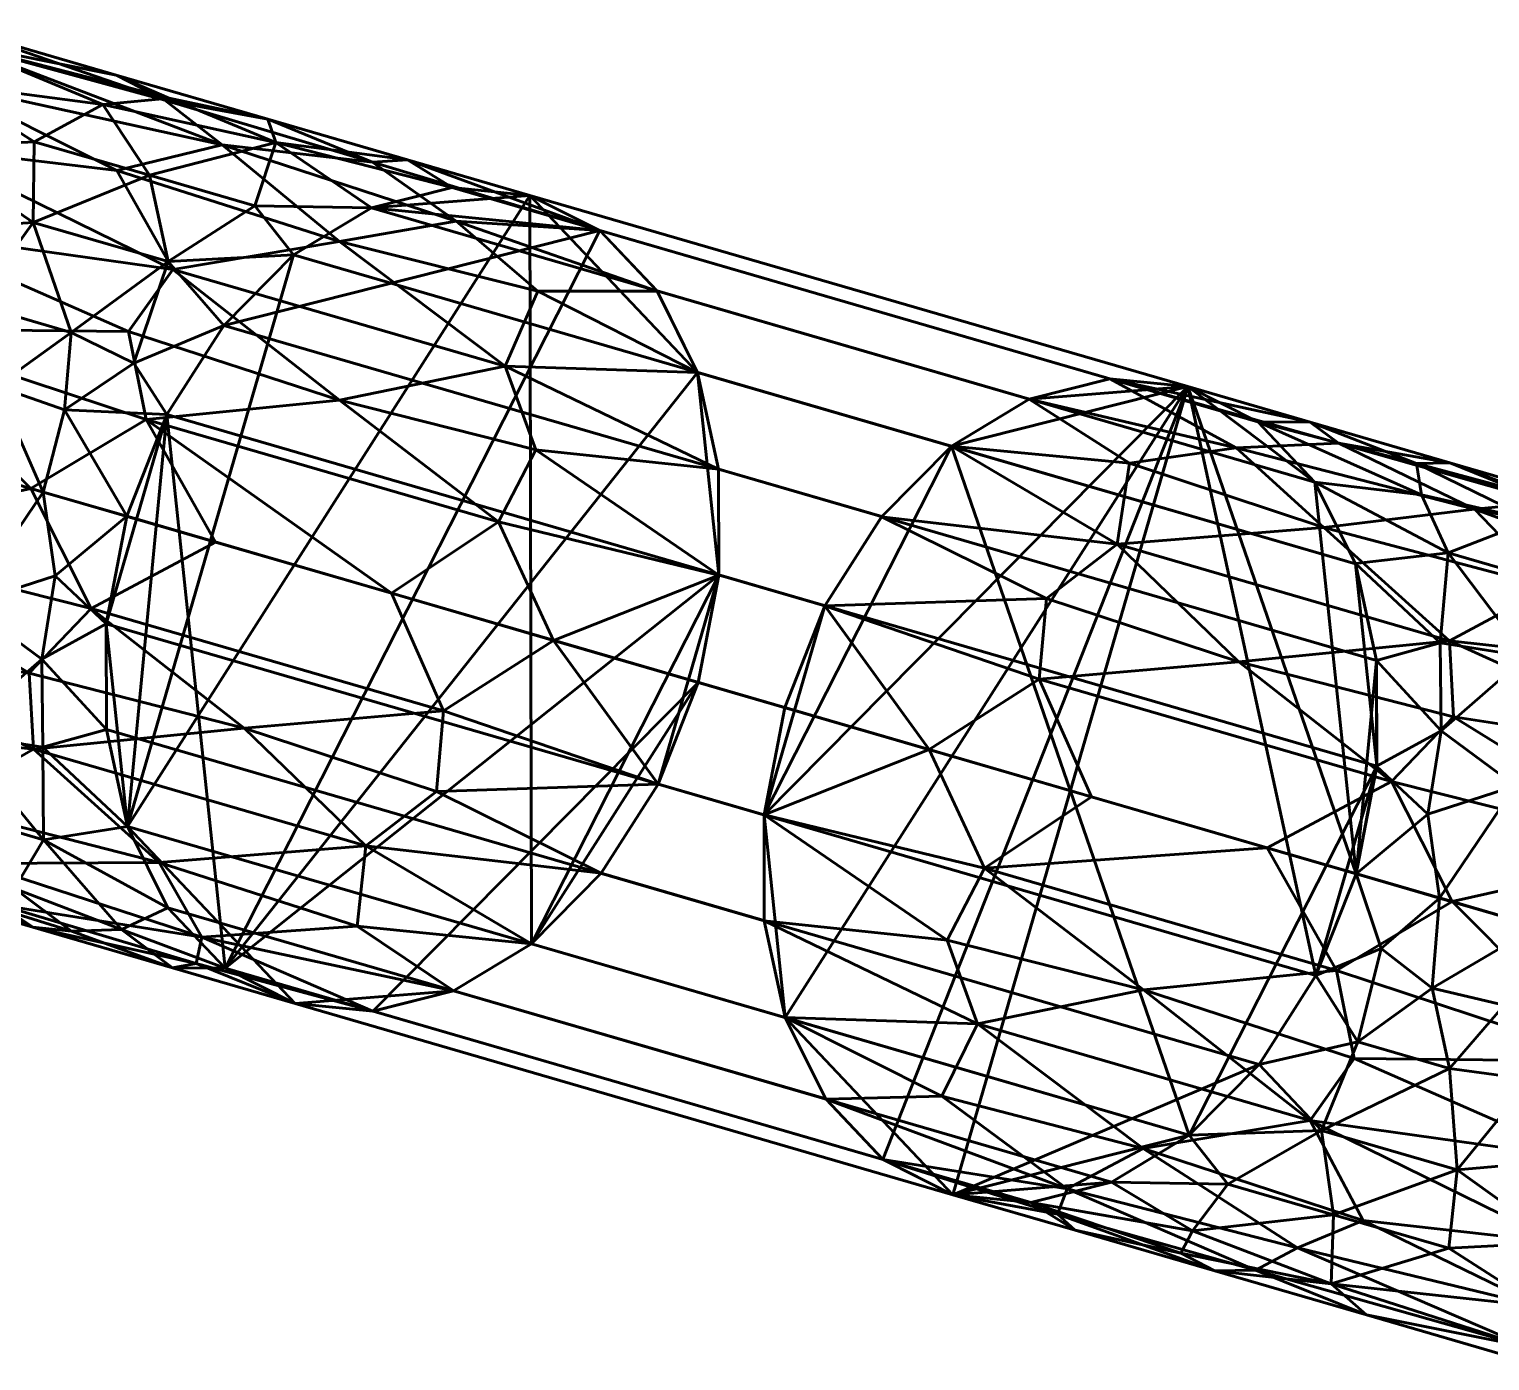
# Model space of a CAD drawing. Header units: inches. Extents: x -1654 to 1344, y -1538 to 36.
# Drawn here: x 827.22 to 844.58, y -827.47 to -811.65 of the extents above; entities that cross this region are included whole.
import ezdxf

# ---------------------------------------------------------------- set-up
doc = ezdxf.new("R2010")
doc.units = ezdxf.units.IN
doc.header["$MEASUREMENT"] = 0
doc.linetypes.add('Center', pattern=[1.25, 0.25, -0.1875, 0.625, -0.1875])
doc.layers.add('M-HVAC-DUCT', color=1, linetype='Center', lineweight=30)
doc.layers.add('M-HVAC-DUCT-SA', color=1, linetype='Continuous', lineweight=50)

# ---------------------------------------------------------------- blocks, each defined once
blk = doc.blocks.new('Round Elbow - 1 D-919893-_3D_')
at = {"layer": 'M-HVAC-DUCT', "color": 8, "linetype": 'Continuous', "lineweight": 50}
mesh = blk.add_polyface(dxfattribs=at)
corners = [(-0.607, 6.464), (-1.642, 5.67), (-2.848, 5.17), (-4.142, 5), (-4.142, 4.83, 1.294), (-4.142, 4.33, 2.5), (-4.142, 3.536, 3.536), (-4.142, 2.5, 4.33), (-4.142, 1.294, 4.83), (-4.142, 0, 5), (-2.191, 0.192, 5), (-0.315, 0.761, 5), (1.414, 1.685, 5), (2.929, 2.929, 5), (2.014, 3.844, 4.83), (1.161, 4.697, 4.33), (0.429, 5.429, 3.536), (-0.133, 5.991, 2.5), (-0.486, 6.344, 1.294), (-1.48, 3.573, 3.967), (-2.319, 4.938, 1.913), (-1.683, 1.892, 4.761), (-1.064, 4.811, 3.044), (-2.744, 4.131, 3.044), (0.075, 3.1, 4.619), (-1.186, 5.504, 1.913), (0.135, 1.999, 4.913), (-2.907, 3.154, 3.967), (-0.175, 4.286, 3.967), (-1.856, 5.427, 1.054), (-2.735, 5.095, 1.007), (-3.283, 4.746, 1.769), (-1.141, 5.926, 0.771)]
mesh.append_faces([[corners[k] for k in face] for face in [(14, 12, 13)]], dxfattribs={"vtx0": -1, "color": 8})
mesh.append_faces([[corners[k] for k in face] for face in [(4, 30, 3), (11, 21, 10), (16, 28, 15), (2, 29, 1), (3, 30, 2), (0, 32, 18)]], dxfattribs={"vtx0": -1, "vtx1": -1, "color": 8})
mesh.append_faces([[corners[k] for k in face] for face in [(21, 11, 26), (21, 8, 10), (24, 15, 28), (23, 22, 20), (20, 29, 30), (23, 20, 31), (30, 31, 20), (27, 23, 6), (21, 26, 24), (24, 26, 14), (25, 22, 17), (19, 21, 24), (22, 25, 20), (21, 19, 27), (14, 26, 12), (2, 30, 29), (28, 22, 19), (20, 25, 29), (22, 23, 19), (29, 32, 1), (23, 27, 19), (22, 28, 16), (21, 27, 7), (24, 28, 19), (32, 25, 18), (31, 30, 4), (23, 31, 5), (25, 32, 29)]], dxfattribs={"vtx0": -1, "vtx1": -1, "vtx2": -1, "color": 8})
mesh.append_faces([[corners[k] for k in face] for face in [(22, 16, 17), (25, 17, 18), (24, 14, 15)]], dxfattribs={"vtx0": -1, "vtx2": -1, "color": 8})
mesh.append_faces([[corners[k] for k in face] for face in [(6, 7, 27), (11, 12, 26), (5, 6, 23), (7, 8, 21), (0, 1, 32), (4, 5, 31)]], dxfattribs={"vtx1": -1, "vtx2": -1, "color": 8})
mesh.append_faces([[corners[k] for k in face] for face in [(8, 9, 10)]], dxfattribs={"vtx2": -1, "color": 8})
mesh = blk.add_polyface(dxfattribs=at)
corners = [(2.929, 2.929, -5), (1.414, 1.685, -5), (-0.315, 0.761, -5), (-2.191, 0.192, -5), (-4.142, 0, -5), (-4.142, 1.294, -4.83), (-4.142, 2.5, -4.33), (-4.142, 3.536, -3.536), (-4.142, 4.33, -2.5), (-4.142, 4.83, -1.294), (-4.142, 5), (-2.848, 5.17), (-1.642, 5.67), (-0.607, 6.464), (-0.486, 6.344, -1.294), (-0.133, 5.991, -2.5), (0.429, 5.429, -3.536), (1.161, 4.697, -4.33), (2.014, 3.844, -4.83), (-1.833, 4.426, -3.044), (-1.448, 2.375, -4.619), (-2.137, 5.159, -1.531), (-0.594, 4.017, -3.967), (0.065, 2.13, -4.883), (-2.543, 3.23, -3.967), (-1.506, 1.309, -4.915), (-1.104, 5.559, -1.913), (-0.801, 5.095, -2.912), (-3.15, 4.712, -1.913), (-3.036, 4.169, -2.912), (-2.725, 1.729, -4.734), (-0.098, 3.21, -4.539), (-1.228, 5.833, -0.919), (-3.256, 4.993, -0.919)]
mesh.append_faces([[corners[k] for k in face] for face in [(17, 22, 16), (18, 31, 17), (13, 32, 12), (10, 33, 9)]], dxfattribs={"vtx0": -1, "vtx1": -1, "color": 8})
mesh.append_faces([[corners[k] for k in face] for face in [(29, 24, 7), (8, 28, 29), (21, 28, 33), (18, 1, 23), (31, 18, 23), (26, 15, 27), (30, 20, 25), (20, 31, 23), (24, 20, 30), (30, 25, 3), (19, 26, 27), (24, 22, 20), (33, 28, 9), (19, 27, 22), (19, 21, 26), (23, 25, 20), (20, 22, 31), (22, 24, 19), (23, 2, 25), (29, 28, 19), (30, 3, 5), (26, 32, 14), (22, 27, 16), (32, 21, 12), (19, 28, 21), (24, 29, 19), (24, 30, 6), (22, 17, 31), (21, 32, 26), (21, 33, 11)]], dxfattribs={"vtx0": -1, "vtx1": -1, "vtx2": -1, "color": 8})
mesh.append_faces([[corners[k] for k in face] for face in [(32, 13, 14), (23, 1, 2), (26, 14, 15)]], dxfattribs={"vtx0": -1, "vtx2": -1, "color": 8})
mesh.append_faces([[corners[k] for k in face] for face in [(4, 5, 3)]], dxfattribs={"vtx1": -1, "color": 8})
mesh.append_faces([[corners[k] for k in face] for face in [(10, 11, 33), (11, 12, 21), (6, 7, 24), (8, 9, 28), (2, 3, 25), (15, 16, 27), (7, 8, 29), (5, 6, 30)]], dxfattribs={"vtx1": -1, "vtx2": -1, "color": 8})
mesh.append_faces([[corners[k] for k in face] for face in [(18, 0, 1)]], dxfattribs={"vtx2": -1, "color": 8})
mesh = blk.add_polyface(dxfattribs=at)
corners = [(2.929, 2.929, 5), (3.844, 2.014, 4.83), (4.697, 1.161, 4.33), (5.429, 0.429, 3.536), (5.991, -0.133, 2.5), (6.344, -0.486, 1.294), (6.464, -0.607), (6.344, -0.486, -1.294), (5.991, -0.133, -2.5), (5.429, 0.429, -3.536), (4.697, 1.161, -4.33), (3.844, 2.014, -4.83), (2.929, 2.929, -5), (2.014, 3.844, -4.83), (1.161, 4.697, -4.33), (0.429, 5.429, -3.536), (-0.133, 5.991, -2.5), (-0.486, 6.344, -1.294), (-0.607, 6.464), (-0.486, 6.344, 1.294), (-0.133, 5.991, 2.5), (0.429, 5.429, 3.536), (1.161, 4.697, 4.33), (2.014, 3.844, 4.83)]
mesh.append_faces([[corners[k] for k in face] for face in [(12, 10, 11), (7, 5, 6), (0, 22, 23)]], dxfattribs={"vtx0": -1, "color": 8})
mesh.append_faces([[corners[k] for k in face] for face in [(1, 12, 0)]], dxfattribs={"vtx0": -1, "vtx1": -1, "color": 8})
mesh.append_faces([[corners[k] for k in face] for face in [(12, 5, 9, 10)]], dxfattribs={"vtx0": -1, "vtx1": -1, "vtx3": -1, "color": 8})
mesh.append_faces([[corners[k] for k in face] for face in [(12, 18, 19)]], dxfattribs={"vtx0": -1, "vtx2": -1, "color": 8})
mesh.append_faces([[corners[k] for k in face] for face in [(12, 19, 20, 0)]], dxfattribs={"vtx0": -1, "vtx2": -1, "vtx3": -1, "color": 8})
mesh.append_faces([[corners[k] for k in face] for face in [(18, 12, 13, 14), (12, 3, 4, 5)]], dxfattribs={"vtx0": -1, "vtx3": -1, "color": 8})
mesh.append_faces([[corners[k] for k in face] for face in [(17, 18, 16)]], dxfattribs={"vtx1": -1, "color": 8})
mesh.append_faces([[corners[k] for k in face] for face in [(15, 16, 18, 14), (8, 9, 5, 7), (21, 22, 0, 20), (2, 3, 12, 1)]], dxfattribs={"vtx1": -1, "vtx2": -1, "color": 8})
mesh = blk.add_polyface(dxfattribs=at)
corners = [(-4.142, 0, 5), (-4.142, 1.294, 4.83), (-4.142, 2.5, 4.33), (-4.142, 3.536, 3.536), (-4.142, 4.33, 2.5), (-4.142, 4.83, 1.294), (-4.142, 5), (-4.142, 4.83, -1.294), (-4.142, 4.33, -2.5), (-4.142, 3.536, -3.536), (-4.142, 2.5, -4.33), (-4.142, 1.294, -4.83), (-4.142, 0, -5), (-4.142, -1.294, -4.83), (-4.142, -2.5, -4.33), (-4.142, -3.536, -3.536), (-4.142, -4.33, -2.5), (-4.142, -4.83, -1.294), (-4.142, -5), (-4.142, -4.83, 1.294), (-4.142, -4.33, 2.5), (-4.142, -3.536, 3.536), (-4.142, -2.5, 4.33), (-4.142, -1.294, 4.83)]
mesh.append_faces([[corners[k] for k in face] for face in [(23, 2, 3, 4), (11, 21, 22, 23)]], dxfattribs={"vtx0": -1, "vtx3": -1, "color": 8})
mesh.append_faces([[corners[k] for k in face] for face in [(12, 13, 11), (1, 2, 23, 0), (6, 7, 5)]], dxfattribs={"vtx1": -1, "color": 8})
mesh.append_faces([[corners[k] for k in face] for face in [(10, 11, 5, 9), (8, 9, 5, 7), (14, 15, 18, 13), (20, 21, 11, 19)]], dxfattribs={"vtx1": -1, "vtx2": -1, "color": 8})
mesh.append_faces([[corners[k] for k in face] for face in [(18, 19, 11, 13), (4, 5, 11, 23)]], dxfattribs={"vtx1": -1, "vtx2": -1, "vtx3": -1, "color": 8})
mesh.append_faces([[corners[k] for k in face] for face in [(16, 17, 18, 15)]], dxfattribs={"vtx2": -1, "color": 8})
mesh = blk.add_polyface(dxfattribs=at)
corners = [(6.464, -0.607), (4.675, -2.135), (2.668, -3.365), (0.493, -4.266), (-1.796, -4.815), (-4.142, -5), (-4.142, -4.83, -1.294), (-4.142, -4.33, -2.5), (-4.142, -3.536, -3.536), (-4.142, -2.5, -4.33), (-4.142, -1.294, -4.83), (-4.142, 0, -5), (-2.191, 0.192, -5), (-0.315, 0.761, -5), (1.414, 1.685, -5), (2.929, 2.929, -5), (3.844, 2.014, -4.83), (4.697, 1.161, -4.33), (5.429, 0.429, -3.536), (5.991, -0.133, -2.5), (6.344, -0.486, -1.294), (1.433, -3.461, -2.029), (0.909, -2.195, -3.842), (-0.707, -4.459, -1.17), (3.653, -2.653, -1.17), (-0.75, -1.577, -4.554), (1.021, 0.072, -4.856), (-0.901, -3.644, -2.968), (3.214, -1.94, -2.968), (2.172, -0.504, -4.462), (3.338, -0.741, -3.932), (-1.866, -2.914, -3.913), (-1.553, -0.808, -4.874), (-1.2, -4.23, -2.114), (3.839, -2.143, -2.114)]
mesh.append_faces([[corners[k] for k in face] for face in [(16, 14, 15)]], dxfattribs={"vtx0": -1, "color": 8})
mesh.append_faces([[corners[k] for k in face] for face in [(9, 31, 8), (11, 32, 10), (13, 32, 12), (20, 34, 19)]], dxfattribs={"vtx0": -1, "vtx1": -1, "color": 8})
mesh.append_faces([[corners[k] for k in face] for face in [(23, 33, 21), (29, 17, 30), (30, 28, 22), (27, 28, 21), (31, 25, 22), (16, 29, 26), (25, 31, 9), (24, 23, 21), (21, 33, 27), (28, 30, 18), (13, 26, 32), (32, 25, 10), (31, 27, 8), (29, 22, 25), (14, 16, 26), (25, 26, 29), (22, 29, 30), (21, 34, 24), (34, 20, 24), (21, 28, 34), (20, 1, 24), (32, 26, 25), (28, 27, 22), (4, 6, 23), (27, 31, 22), (6, 33, 23), (7, 27, 33), (28, 19, 34)]], dxfattribs={"vtx0": -1, "vtx1": -1, "vtx2": -1, "color": 8})
mesh.append_faces([[corners[k] for k in face] for face in [(28, 18, 19), (29, 16, 17), (33, 6, 7), (24, 1, 2), (27, 7, 8)]], dxfattribs={"vtx0": -1, "vtx2": -1, "color": 8})
mesh.append_faces([[corners[k] for k in face] for face in [(24, 2, 3, 23)]], dxfattribs={"vtx0": -1, "vtx2": -1, "vtx3": -1, "color": 8})
mesh.append_faces([[corners[k] for k in face] for face in [(5, 6, 4)]], dxfattribs={"vtx1": -1, "color": 8})
mesh.append_faces([[corners[k] for k in face] for face in [(11, 12, 32), (3, 4, 23), (9, 10, 25), (17, 18, 30), (13, 14, 26)]], dxfattribs={"vtx1": -1, "vtx2": -1, "color": 8})
mesh.append_faces([[corners[k] for k in face] for face in [(20, 0, 1)]], dxfattribs={"vtx2": -1, "color": 8})
mesh = blk.add_polyface(dxfattribs=at)
corners = [(2.929, 2.929, 5), (1.414, 1.685, 5), (-0.315, 0.761, 5), (-2.191, 0.192, 5), (-4.142, 0, 5), (-4.142, -1.294, 4.83), (-4.142, -2.5, 4.33), (-4.142, -3.536, 3.536), (-4.142, -4.33, 2.5), (-4.142, -4.83, 1.294), (-4.142, -5), (-1.796, -4.815), (0.493, -4.266), (2.668, -3.365), (4.675, -2.135), (6.464, -0.607), (6.344, -0.486, 1.294), (5.991, -0.133, 2.5), (5.429, 0.429, 3.536), (4.697, 1.161, 4.33), (3.844, 2.014, 4.83), (1.433, -3.461, 2.029), (0.909, -2.195, 3.842), (3.653, -2.653, 1.17), (-0.707, -4.459, 1.17), (1.646, -0.585, 4.554), (-0.773, -0.671, 4.856), (3.214, -1.94, 2.968), (-0.901, -3.644, 2.968), (-1.179, -1.892, 4.462), (-1.837, -2.884, 3.932), (3.38, -0.741, 3.913), (1.669, 0.527, 4.874), (3.839, -2.143, 2.114), (-1.2, -4.23, 2.114)]
mesh.append_faces([[corners[k] for k in face] for face in [(5, 3, 4), (16, 14, 15)]], dxfattribs={"vtx0": -1, "color": 8})
mesh.append_faces([[corners[k] for k in face] for face in [(1, 32, 0), (3, 26, 2), (0, 32, 20), (2, 32, 1), (9, 34, 8)]], dxfattribs={"vtx0": -1, "vtx1": -1, "color": 8})
mesh.append_faces([[corners[k] for k in face] for face in [(12, 23, 24), (28, 30, 7), (34, 24, 21), (25, 31, 19), (14, 16, 23), (21, 28, 34), (22, 29, 30), (32, 25, 20), (32, 26, 25), (25, 29, 22), (9, 11, 24), (24, 23, 21), (29, 6, 30), (21, 33, 27), (30, 28, 22), (27, 28, 21), (5, 29, 26), (21, 23, 33), (32, 2, 26), (34, 9, 24), (22, 31, 25), (31, 27, 18), (3, 5, 26), (28, 27, 22), (25, 26, 29), (27, 31, 22), (16, 33, 23), (17, 27, 33), (28, 8, 34)]], dxfattribs={"vtx0": -1, "vtx1": -1, "vtx2": -1, "color": 8})
mesh.append_faces([[corners[k] for k in face] for face in [(24, 11, 12), (28, 7, 8), (23, 12, 13), (33, 16, 17), (27, 17, 18), (29, 5, 6), (25, 19, 20)]], dxfattribs={"vtx0": -1, "vtx2": -1, "color": 8})
mesh.append_faces([[corners[k] for k in face] for face in [(18, 19, 31), (13, 14, 23), (6, 7, 30)]], dxfattribs={"vtx1": -1, "vtx2": -1, "color": 8})
mesh.append_faces([[corners[k] for k in face] for face in [(9, 10, 11)]], dxfattribs={"vtx2": -1, "color": 8})

msp = doc.modelspace()

# ---------------------------------------------------------------- linework, layer by layer
at = {"layer": 'M-HVAC-DUCT', "color": 5}
msp.add_line((839.592, -820.694, 1327.071), (831.773, -818.421, 1318.929), dxfattribs=at)
msp.add_line((839.592, -820.694, 1327.071), (831.773, -818.421, 1318.929), dxfattribs=at)
at = {"layer": 'M-HVAC-DUCT', "color": 5, "extrusion": (0.279157, 0.960246, 2.77556e-17)}
msp.add_arc((-1020.103, 1326, -553.69), 10, 225, 270, dxfattribs=at)
at = {"layer": 'M-HVAC-DUCT', "color": 5, "extrusion": (-0.279157, -0.960246, 0)}
msp.add_arc((1042.387, 1320, 553.69), 10, 90, 135, dxfattribs=at)

# ---------------------------------------------------------------- block references
at = {"layer": 'M-HVAC-DUCT-SA', "color": 8, "extrusion": (0.279157, 0.960246, 0), "rotation": 314.9999999999971}
msp.add_blockref('Round Elbow - 1 D-919893-_3D_', (-1024.245, 1316, -553.69), dxfattribs=at)
at = {"layer": 'M-HVAC-DUCT-SA', "color": 8, "extrusion": (-0.279157, -0.960246, 0), "rotation": 180}
msp.add_blockref('Round Elbow - 1 D-919893-_3D_', (1038.245, 1330, 553.69), dxfattribs=at)

# ---------------------------------------------------------------- meshes
at = {"layer": 'M-HVAC-DUCT-SA', "color": 8}
mesh = msp.add_polyface(dxfattribs=at)
corners = [(830.378, -823.222, 1318.929), (829.546, -822.803, 1319.844), (828.867, -822.085, 1320.697), (828.386, -821.118, 1321.429), (828.135, -819.967, 1321.991), (828.133, -818.71, 1322.344), (828.378, -817.434, 1322.464), (828.855, -816.225, 1322.344), (829.531, -815.165, 1321.991), (830.36, -814.328, 1321.429), (831.285, -813.769, 1320.697), (832.243, -813.528, 1319.844), (833.169, -813.62, 1318.929), (834, -814.039, 1318.014), (834.68, -814.756, 1317.161), (835.161, -815.724, 1316.429), (835.411, -816.875, 1315.867), (835.414, -818.131, 1315.514), (835.168, -819.408, 1315.393), (834.691, -820.617, 1315.514), (834.016, -821.676, 1315.867), (833.187, -822.514, 1316.429), (832.262, -823.072, 1317.161), (831.304, -823.314, 1318.014)]
mesh.append_faces([[corners[k] for k in face] for face in [(5, 3, 4), (19, 17, 18)]], dxfattribs={"vtx0": -1, "color": 8})
mesh.append_faces([[corners[k] for k in face] for face in [(22, 0, 3, 21), (3, 12, 21)]], dxfattribs={"vtx0": -1, "vtx1": -1, "vtx2": -1, "color": 8})
mesh.append_faces([[corners[k] for k in face] for face in [(21, 12, 15, 17)]], dxfattribs={"vtx0": -1, "vtx1": -1, "vtx2": -1, "vtx3": -1, "color": 8})
mesh.append_faces([[corners[k] for k in face] for face in [(11, 12, 10), (23, 0, 22)]], dxfattribs={"vtx1": -1, "color": 8})
mesh.append_faces([[corners[k] for k in face] for face in [(9, 10, 12, 3)]], dxfattribs={"vtx1": -1, "vtx2": -1, "vtx3": -1, "color": 8})
mesh.append_faces([[corners[k] for k in face] for face in [(1, 2, 3, 0), (15, 16, 17)]], dxfattribs={"vtx2": -1, "color": 8})
mesh.append_faces([[corners[k] for k in face] for face in [(5, 6, 7, 3), (7, 8, 9, 3), (19, 20, 21, 17)]], dxfattribs={"vtx2": -1, "vtx3": -1, "color": 8})
mesh.append_faces([[corners[k] for k in face] for face in [(12, 13, 14, 15)]], dxfattribs={"vtx3": -1, "color": 8})
mesh = msp.add_polyface(dxfattribs=at)
corners = [(836.197, -819.707, 1330.607), (836.674, -818.498, 1330.486), (837.35, -817.438, 1330.133), (838.178, -816.601, 1329.571), (839.103, -816.042, 1328.839), (840.061, -815.801, 1327.986), (840.988, -815.893, 1327.071), (833.169, -813.62, 1318.929), (832.243, -813.528, 1319.844), (831.285, -813.769, 1320.697), (830.36, -814.328, 1321.429), (829.531, -815.165, 1321.991), (828.855, -816.225, 1322.344), (828.378, -817.434, 1322.464)]
mesh.append_faces([[corners[k] for k in face] for face in [(7, 8, 5, 6)]], dxfattribs={"vtx1": -1, "color": 8})
mesh.append_faces([[corners[k] for k in face] for face in [(8, 9, 4, 5), (3, 4, 9, 10), (11, 12, 1, 2), (2, 3, 10, 11)]], dxfattribs={"vtx1": -1, "vtx3": -1, "color": 8})
mesh.append_faces([[corners[k] for k in face] for face in [(12, 13, 0, 1)]], dxfattribs={"vtx3": -1, "color": 8})
mesh = msp.add_polyface(dxfattribs=at)
corners = [(840.988, -815.893, 1327.071), (841.819, -816.312, 1326.156), (842.498, -817.029, 1325.303), (842.979, -817.997, 1324.571), (843.23, -819.148, 1324.009), (843.232, -820.404, 1323.656), (842.987, -821.681, 1323.536), (835.168, -819.408, 1315.393), (835.414, -818.131, 1315.514), (835.411, -816.875, 1315.867), (835.161, -815.724, 1316.429), (834.68, -814.756, 1317.161), (834, -814.039, 1318.014), (833.169, -813.62, 1318.929)]
mesh.append_faces([[corners[k] for k in face] for face in [(7, 8, 5, 6)]], dxfattribs={"vtx1": -1, "color": 8})
mesh.append_faces([[corners[k] for k in face] for face in [(8, 9, 4, 5), (3, 4, 9, 10), (11, 12, 1, 2), (2, 3, 10, 11)]], dxfattribs={"vtx1": -1, "vtx3": -1, "color": 8})
mesh.append_faces([[corners[k] for k in face] for face in [(12, 13, 0, 1)]], dxfattribs={"vtx3": -1, "color": 8})
mesh = msp.add_polyface(dxfattribs=at)
corners = [(838.196, -825.495, 1327.071), (839.122, -825.587, 1326.156), (840.081, -825.345, 1325.303), (841.005, -824.787, 1324.571), (841.834, -823.949, 1324.009), (842.51, -822.89, 1323.656), (842.987, -821.681, 1323.536), (843.232, -820.404, 1323.656), (843.23, -819.148, 1324.009), (842.979, -817.997, 1324.571), (842.498, -817.029, 1325.303), (841.819, -816.312, 1326.156), (840.988, -815.893, 1327.071), (840.061, -815.801, 1327.986), (839.103, -816.042, 1328.839), (838.178, -816.601, 1329.571), (837.35, -817.438, 1330.133), (836.674, -818.498, 1330.486), (836.197, -819.707, 1330.607), (835.951, -820.983, 1330.486), (835.954, -822.24, 1330.133), (836.204, -823.391, 1329.571), (836.686, -824.358, 1328.839), (837.365, -825.076, 1327.986)]
mesh.append_faces([[corners[k] for k in face] for face in [(7, 5, 6)]], dxfattribs={"vtx0": -1, "color": 8})
mesh.append_faces([[corners[k] for k in face] for face in [(3, 21, 0)]], dxfattribs={"vtx0": -1, "vtx1": -1, "vtx2": -1, "color": 8})
mesh.append_faces([[corners[k] for k in face] for face in [(21, 3, 15, 19), (9, 15, 3, 7)]], dxfattribs={"vtx0": -1, "vtx1": -1, "vtx2": -1, "vtx3": -1, "color": 8})
mesh.append_faces([[corners[k] for k in face] for face in [(12, 15, 9, 10)]], dxfattribs={"vtx0": -1, "vtx1": -1, "vtx3": -1, "color": 8})
mesh.append_faces([[corners[k] for k in face] for face in [(20, 21, 19), (8, 9, 7)]], dxfattribs={"vtx1": -1, "color": 8})
mesh.append_faces([[corners[k] for k in face] for face in [(17, 18, 19), (22, 23, 0, 21), (10, 11, 12)]], dxfattribs={"vtx2": -1, "color": 8})
mesh.append_faces([[corners[k] for k in face] for face in [(15, 16, 17, 19), (3, 4, 5, 7)]], dxfattribs={"vtx2": -1, "vtx3": -1, "color": 8})
mesh.append_faces([[corners[k] for k in face] for face in [(12, 13, 14, 15), (0, 1, 2, 3)]], dxfattribs={"vtx3": -1, "color": 8})
mesh = msp.add_polyface(dxfattribs=at)
corners = [(838.196, -825.495, 1327.071), (837.365, -825.076, 1327.986), (836.686, -824.358, 1328.839), (836.204, -823.391, 1329.571), (835.954, -822.24, 1330.133), (835.951, -820.983, 1330.486), (836.197, -819.707, 1330.607), (828.378, -817.434, 1322.464), (828.133, -818.71, 1322.344), (828.135, -819.967, 1321.991), (828.386, -821.118, 1321.429), (828.867, -822.085, 1320.697), (829.546, -822.803, 1319.844), (830.378, -823.222, 1318.929)]
mesh.append_faces([[corners[k] for k in face] for face in [(7, 8, 5, 6)]], dxfattribs={"vtx1": -1, "color": 8})
mesh.append_faces([[corners[k] for k in face] for face in [(8, 9, 4, 5), (3, 4, 9, 10), (11, 12, 1, 2), (2, 3, 10, 11)]], dxfattribs={"vtx1": -1, "vtx3": -1, "color": 8})
mesh.append_faces([[corners[k] for k in face] for face in [(12, 13, 0, 1)]], dxfattribs={"vtx3": -1, "color": 8})
mesh = msp.add_polyface(dxfattribs=at)
corners = [(842.987, -821.681, 1323.536), (842.51, -822.89, 1323.656), (841.834, -823.949, 1324.009), (841.005, -824.787, 1324.571), (840.081, -825.345, 1325.303), (839.122, -825.587, 1326.156), (838.196, -825.495, 1327.071), (830.378, -823.222, 1318.929), (831.304, -823.314, 1318.014), (832.262, -823.072, 1317.161), (833.187, -822.514, 1316.429), (834.016, -821.676, 1315.867), (834.691, -820.617, 1315.514), (835.168, -819.408, 1315.393)]
mesh.append_faces([[corners[k] for k in face] for face in [(7, 8, 5, 6)]], dxfattribs={"vtx1": -1, "color": 8})
mesh.append_faces([[corners[k] for k in face] for face in [(8, 9, 4, 5), (3, 4, 9, 10), (11, 12, 1, 2), (2, 3, 10, 11)]], dxfattribs={"vtx1": -1, "vtx3": -1, "color": 8})
mesh.append_faces([[corners[k] for k in face] for face in [(12, 13, 0, 1)]], dxfattribs={"vtx3": -1, "color": 8})

doc.saveas('drawing.dxf')
